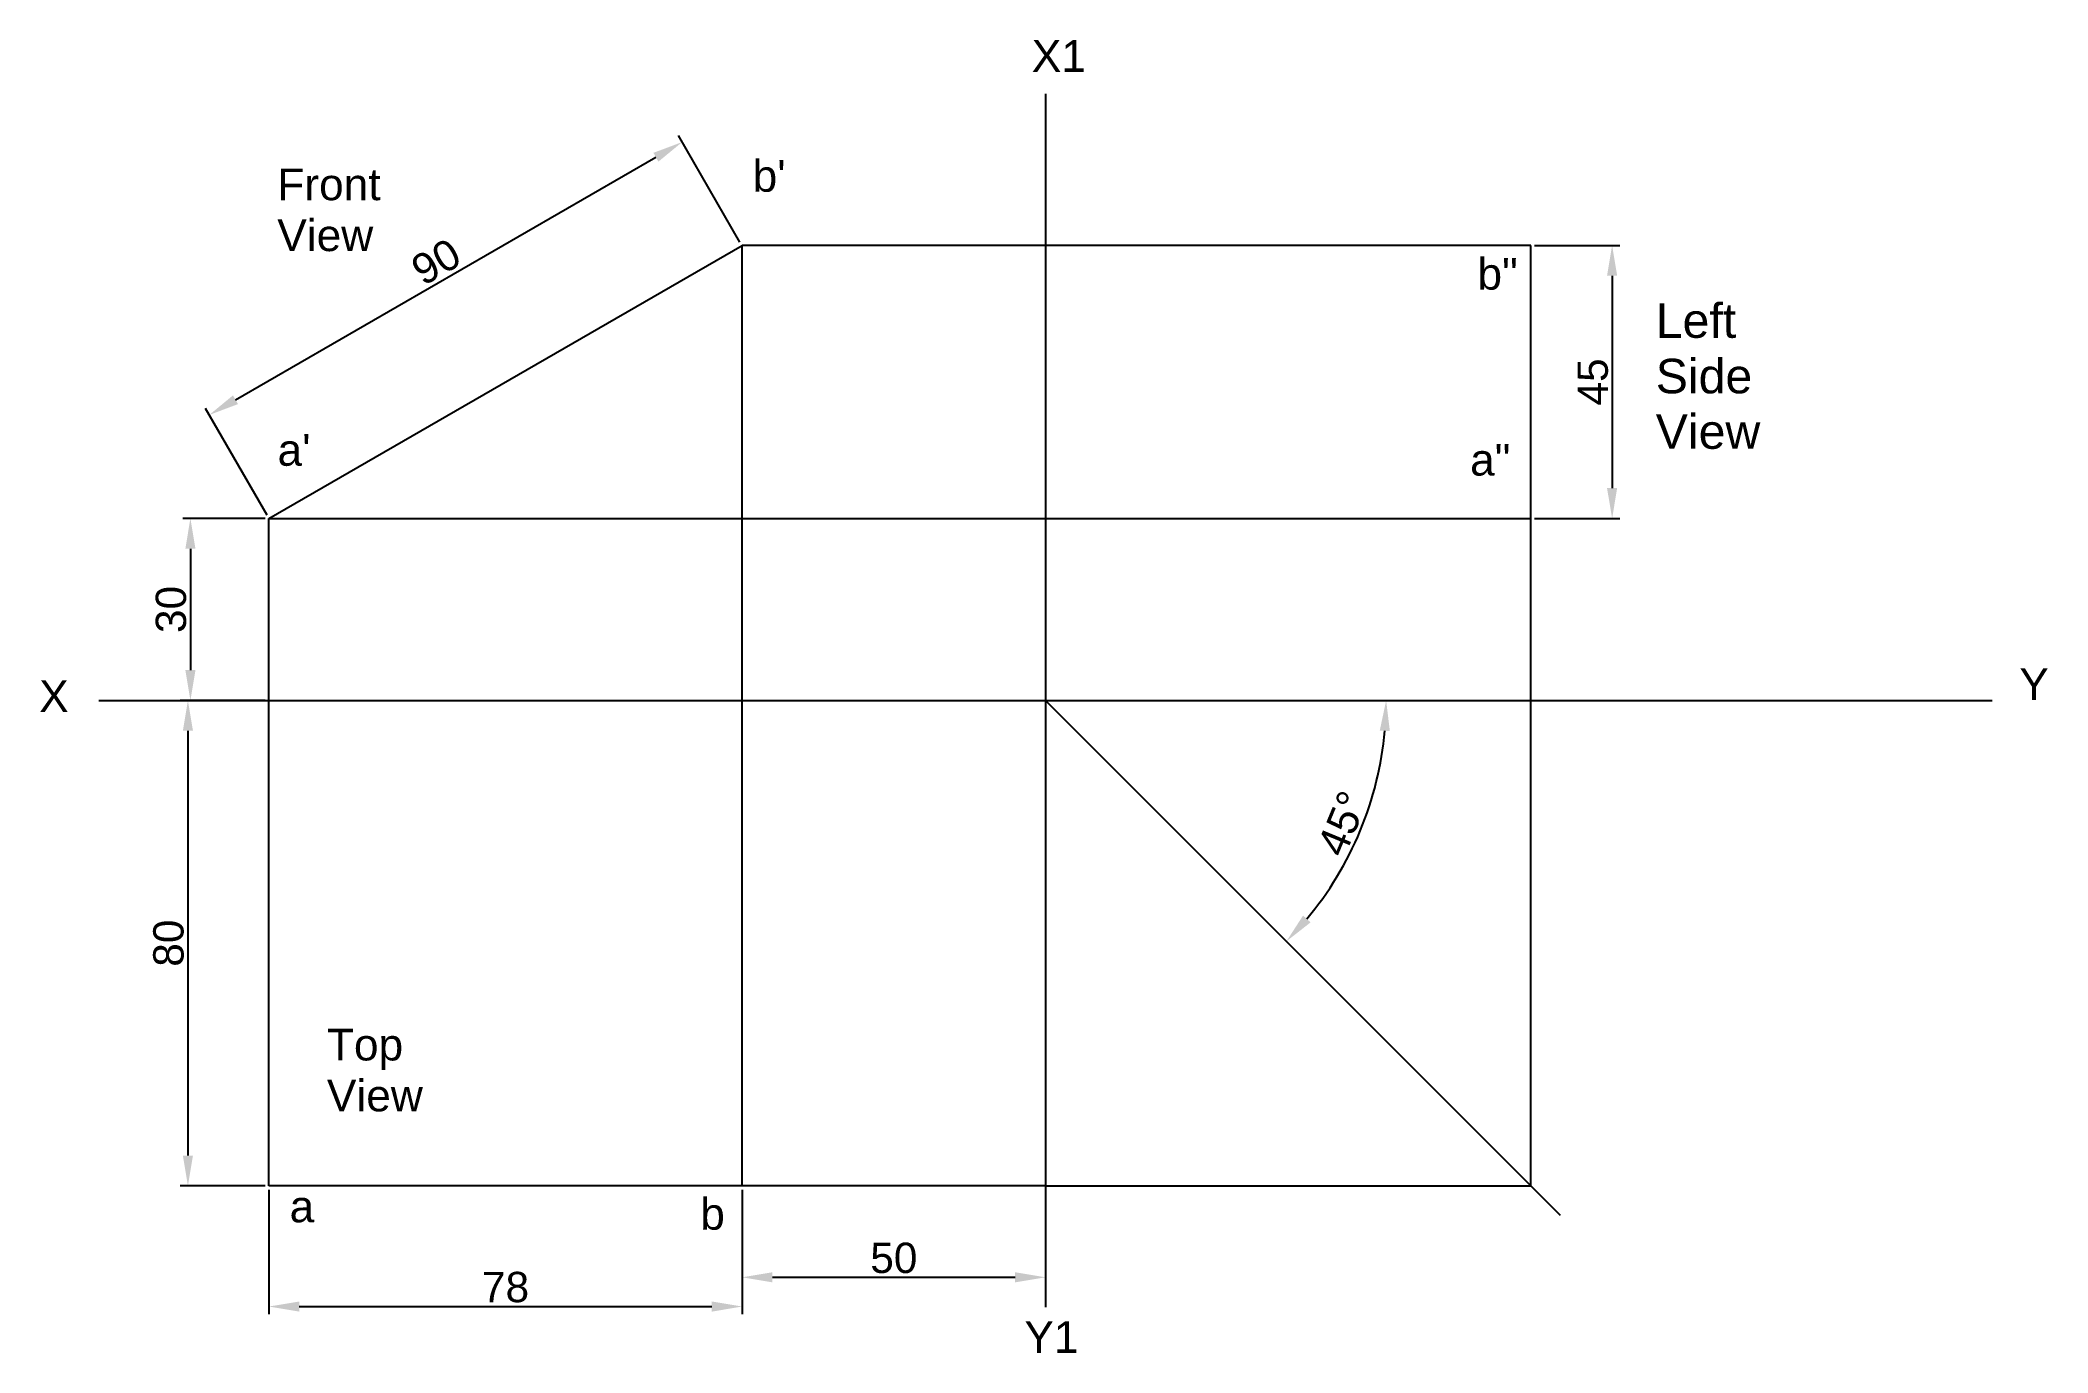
# Model space of a CAD drawing. Header units: millimetres. Extents: x -87 to 3678, y 58 to 1853.
# Drawn here: x 3347.6 to 3678.5, y 1636.5 to 1852.8 of the extents above.
import ezdxf

# ---------------------------------------------------------------- set-up
doc = ezdxf.new("R2010")
doc.units = ezdxf.units.MM
doc.styles.get("Standard").update_dxf_attribs({"font": 'arial.ttf'})
doc.dimstyles.new('ISO-25', dxfattribs={"dimtxt": 5, "dimasz": 5, "dimexe": 1.25, "dimexo": 0.625, "dimtad": 1, "dimtxsty": 'Standard', "dimcen": 2.5, "dimadec": 0, "dimazin": 0, "dimtfac": 1, "dimtmove": 0, "dimatfit": 3, "dimfxl": 1, "dimarcsym": 0})

# ---------------------------------------------------------------- blocks, each defined once
blk = doc.blocks.new('*D1')
at = {"color": 0, "lineweight": -2, "transparency": 16777216}
for p, q in [((3593.89, 1819), (3607.92, 1819)), ((3606.67, 1814), (3606.67, 1779)), ((3593.89, 1774), (3607.92, 1774))]:
    blk.add_line(p, q, dxfattribs=at)
at = {"color": 0, "transparency": 16777216}
for points in [[(3605.83, 1814), (3607.5, 1814), (3606.67, 1819)], [(3605.83, 1779), (3607.5, 1779), (3606.67, 1774)]]:
    blk.add_solid(points, dxfattribs=at)
at = {"layer": 'Defpoints', "color": 0, "transparency": 16777216}
for p in [(3593.27, 1819), (3593.27, 1774), (3606.67, 1774)]:
    blk.add_point(p, dxfattribs=at)
at = {"color": 0, "transparency": 16777216, "insert": (3603.5, 1796.5), "char_height": 5, "attachment_point": 5, "rotation": 90}
blk.add_mtext('45', dxfattribs=at)
blk = doc.blocks.new('*D2')
at = {"color": 0, "lineweight": -2, "transparency": 16777216}
for p, q in [((3384.64, 1774), (3371.07, 1774)), ((3372.32, 1769), (3372.32, 1749)), ((3384.64, 1744), (3371.07, 1744))]:
    blk.add_line(p, q, dxfattribs=at)
at = {"color": 0, "transparency": 16777216}
for points in [[(3371.49, 1769), (3373.16, 1769), (3372.32, 1774)], [(3371.49, 1749), (3373.16, 1749), (3372.32, 1744)]]:
    blk.add_solid(points, dxfattribs=at)
at = {"layer": 'Defpoints', "color": 0, "transparency": 16777216}
for p in [(3385.27, 1774), (3372.32, 1744), (3385.27, 1744)]:
    blk.add_point(p, dxfattribs=at)
at = {"color": 0, "transparency": 16777216, "insert": (3369.14, 1759), "char_height": 5, "attachment_point": 5, "rotation": 90}
blk.add_mtext('30', dxfattribs=at)
blk = doc.blocks.new('*D3')
at = {"color": 0, "lineweight": -2, "transparency": 16777216}
for p, q in [((3384.64, 1744), (3370.66, 1744)), ((3371.91, 1739), (3371.91, 1669)), ((3384.64, 1664), (3370.66, 1664))]:
    blk.add_line(p, q, dxfattribs=at)
at = {"color": 0, "transparency": 16777216}
for points in [[(3371.08, 1739), (3372.75, 1739), (3371.91, 1744)], [(3371.08, 1669), (3372.75, 1669), (3371.91, 1664)]]:
    blk.add_solid(points, dxfattribs=at)
at = {"layer": 'Defpoints', "color": 0, "transparency": 16777216}
for p in [(3385.27, 1744), (3371.91, 1664), (3385.27, 1664)]:
    blk.add_point(p, dxfattribs=at)
at = {"color": 0, "transparency": 16777216, "insert": (3368.73, 1704), "char_height": 5, "attachment_point": 5, "rotation": 90}
blk.add_mtext('80', dxfattribs=at)
blk = doc.blocks.new('*D4')
at = {"color": 0, "lineweight": -2, "transparency": 16777216}
for p, q in [((3385.27, 1663.37), (3385.27, 1642.86)), ((3463.27, 1663.37), (3463.27, 1642.86)), ((3390.27, 1644.11), (3458.27, 1644.11))]:
    blk.add_line(p, q, dxfattribs=at)
at = {"color": 0, "transparency": 16777216}
for points in [[(3390.27, 1644.94), (3390.27, 1643.27), (3385.27, 1644.11)], [(3458.27, 1644.94), (3458.27, 1643.27), (3463.27, 1644.11)]]:
    blk.add_solid(points, dxfattribs=at)
at = {"layer": 'Defpoints', "color": 0, "transparency": 16777216}
for p in [(3385.27, 1664), (3463.27, 1664), (3463.27, 1644.11)]:
    blk.add_point(p, dxfattribs=at)
at = {"color": 0, "transparency": 16777216, "insert": (3424.27, 1647.29), "char_height": 5, "attachment_point": 5}
blk.add_mtext('78', dxfattribs=at)
blk = doc.blocks.new('*D5')
at = {"color": 0, "lineweight": -2, "transparency": 16777216}
for p, q in [((3463.27, 1663.37), (3463.27, 1647.68)), ((3513.27, 1663.37), (3513.27, 1647.68)), ((3468.27, 1648.93), (3508.27, 1648.93))]:
    blk.add_line(p, q, dxfattribs=at)
at = {"color": 0, "transparency": 16777216}
for points in [[(3468.27, 1649.76), (3468.27, 1648.09), (3463.27, 1648.93)], [(3508.27, 1649.76), (3508.27, 1648.09), (3513.27, 1648.93)]]:
    blk.add_solid(points, dxfattribs=at)
at = {"layer": 'Defpoints', "color": 0, "transparency": 16777216}
for p in [(3463.27, 1664), (3513.27, 1664), (3513.27, 1648.93)]:
    blk.add_point(p, dxfattribs=at)
at = {"color": 0, "transparency": 16777216, "insert": (3488.27, 1652.1), "char_height": 5, "attachment_point": 5}
blk.add_mtext('50', dxfattribs=at)
blk = doc.blocks.new('*D6')
at = {"color": 0, "lineweight": -2, "transparency": 16777216}
blk.add_arc((3513.27, 1744), 56.15, 320.1035, 354.8965, dxfattribs=at)
at = {"color": 0, "transparency": 16777216}
for points in [[(3568.37, 1739.04), (3570.03, 1738.97), (3569.42, 1744)], [(3556.96, 1707.42), (3555.73, 1708.55), (3552.97, 1704.29)]]:
    blk.add_solid(points, dxfattribs=at)
at = {"layer": 'Defpoints', "color": 0, "transparency": 16777216}
for p in [(3357.2, 1744), (3513.27, 1744), (3669.34, 1744), (3561.9, 1715.92), (3598.12, 1659.15)]:
    blk.add_point(p, dxfattribs=at)
at = {"color": 0, "transparency": 16777216, "insert": (3562.22, 1723.72), "char_height": 5, "attachment_point": 5, "rotation": 67.5}
blk.add_mtext('45°', dxfattribs=at)
blk = doc.blocks.new('*D7')
at = {"color": 0, "lineweight": -2, "transparency": 16777216}
for p, q in [((3462.91, 1819.52), (3452.76, 1837.12)), ((3379.76, 1793.56), (3449.05, 1833.54)), ((3384.96, 1774.54), (3374.8, 1792.14))]:
    blk.add_line(p, q, dxfattribs=at)
at = {"color": 0, "transparency": 16777216}
for points in [[(3448.64, 1834.26), (3449.47, 1832.81), (3453.38, 1836.03)], [(3379.34, 1794.28), (3380.17, 1792.84), (3375.43, 1791.06)]]:
    blk.add_solid(points, dxfattribs=at)
at = {"layer": 'Defpoints', "color": 0, "transparency": 16777216}
for p in [(3453.38, 1836.03), (3463.23, 1818.97), (3385.27, 1774)]:
    blk.add_point(p, dxfattribs=at)
at = {"color": 0, "transparency": 16777216, "insert": (3412.82, 1816.3), "char_height": 5, "attachment_point": 5, "rotation": 29.9816}
blk.add_mtext('90', dxfattribs=at)

msp = doc.modelspace()

# ---------------------------------------------------------------- linework, layer by layer
for p, q in [((3513.269, 1844), (3513.269, 1644)), ((3385.269, 1774), (3463.269, 1819)), ((3463.269, 1664), (3463.269, 1819)), ((3513.269, 1819), (3463.269, 1819)), ((3593.269, 1819), (3513.269, 1819)), ((3593.269, 1744), (3593.269, 1819)), ((3593.269, 1774), (3593.269, 1819)), ((3385.269, 1744), (3385.269, 1774)), ((3385.269, 1774), (3593.269, 1774)), ((3357.202, 1744), (3669.336, 1744)), ((3385.269, 1664), (3385.269, 1744)), ((3513.269, 1744), (3513.269, 1664)), ((3513.269, 1744), (3513.269, 1664)), ((3513.269, 1744), (3598.122, 1659.147)), ((3593.269, 1664), (3593.269, 1744)), ((3513.269, 1664), (3385.269, 1664)), ((3463.269, 1664), (3385.269, 1664)), ((3513.269, 1664), (3463.269, 1664)), ((3513.269, 1664), (3593.269, 1664))]:
    msp.add_line(p, q)

# ---------------------------------------------------------------- texts
for s, height, p in [('X1', 5.2205, (3511.01, 1847.608)), ('Front', 5.2205, (3386.646, 1826.449)), ("b'", 5.2205, (3464.995, 1827.849)), ('View', 5.2205, (3386.646, 1818.062)), ('b"', 5.2205, (3584.472, 1811.719)), ('Left', 5.6927, (3613.857, 1803.766)), ('Side', 5.6927, (3613.857, 1794.621)), ('View', 5.6927, (3613.857, 1785.476)), ("a'", 5.2205, (3386.689, 1782.685)), ('a"', 5.2205, (3583.261, 1781.072)), ('Y', 5.221, (3673.787, 1744.1)), ('X', 5.221, (3347.392, 1742.092)), ('Top', 5.2205, (3394.824, 1684.667)), ('View', 5.2205, (3394.824, 1676.28)), ('a', 5.221, (3388.672, 1657.997)), ('b', 5.221, (3456.361, 1656.782)), ('Y1', 5.2205, (3509.786, 1636.477))]:
    msp.add_text(s, height=height).set_placement(p)

# ---------------------------------------------------------------- dimensions: what is measured, and where the dimension line sits
dim = msp.add_aligned_dim(p1=(3385.269, 1774), p2=(3463.226, 1818.975), distance=19.696, dimstyle='ISO-25')
dim.commit()
dim.dimension.update_dxf_attribs({"geometry": '*D7', "text_midpoint": (3412.817, 1816.3)})
for base, p1, p2, picture, middle in [((3606.667, 1774), (3593.269, 1819), (3593.269, 1774), '*D1', (3603.499, 1796.5)), ((3372.322, 1744), (3385.269, 1774), (3385.269, 1744), '*D2', (3369.143, 1759)), ((3371.912, 1664), (3385.269, 1744), (3385.269, 1664), '*D3', (3368.734, 1704))]:
    dim = msp.add_linear_dim(base=base, p1=p1, p2=p2, angle=90, dimstyle='ISO-25')
    dim.commit()
    dim.dimension.update_dxf_attribs({"geometry": picture, "text_midpoint": middle})
dim = msp.add_angular_dim_2l(base=(3561.898, 1715.923), line1=((3513.269, 1744), (3598.122, 1659.147)), line2=((3357.202, 1744), (3669.336, 1744)), dimstyle='ISO-25')
dim.commit()
dim.dimension.update_dxf_attribs({"geometry": '*D6', "text_midpoint": (3562.221, 1723.723)})
for base, p1, p2, picture, middle in [((3463.269, 1644.107), (3385.269, 1664), (3463.269, 1664), '*D4', (3424.269, 1647.285)), ((3513.269, 1648.926), (3463.269, 1664), (3513.269, 1664), '*D5', (3488.269, 1652.104))]:
    dim = msp.add_linear_dim(base=base, p1=p1, p2=p2, dimstyle='ISO-25')
    dim.commit()
    dim.dimension.update_dxf_attribs({"geometry": picture, "text_midpoint": middle})

doc.saveas('drawing.dxf')
